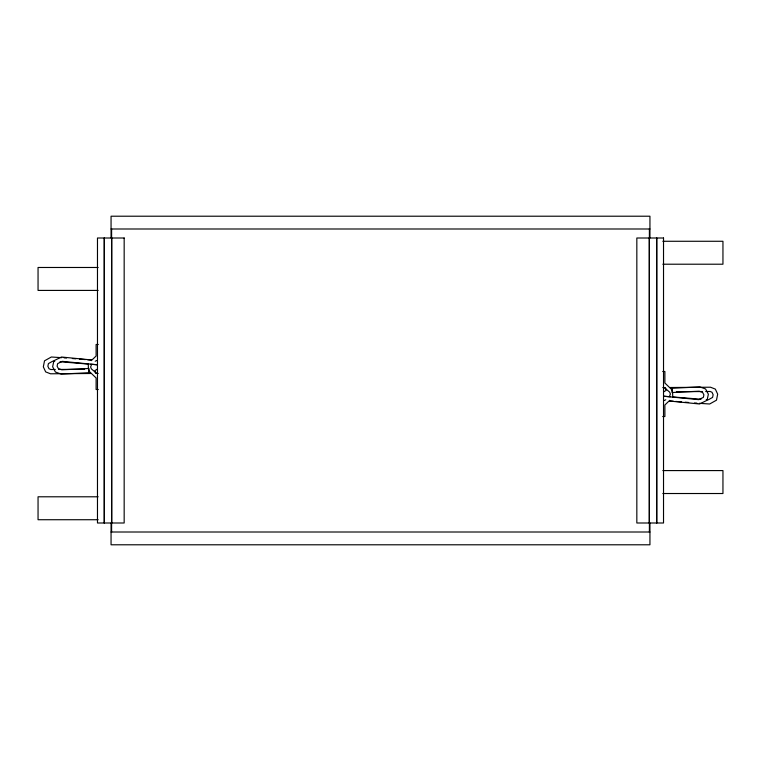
<?xml version="1.0" encoding="UTF-8"?>
<svg xmlns="http://www.w3.org/2000/svg" width="761" height="761" viewBox="0 0 761 761"><rect width="100%" height="100%" fill="white"/><g stroke="black" fill="none" stroke-linecap="round" stroke-linejoin="round"><path stroke-width="1.14" d="M91.377 365.08L90.588 366.983L91.377 368.895L96.79 373.489M669.623 395.92L670.412 394.017L669.623 392.105L664.21 387.511M91.272 360.647L96.114 356.005L96.114 344.467L98.283 344.467M669.728 400.353L664.886 404.995L664.886 416.533L662.717 416.533M97.246 369.199L94.925 370.569L95.506 373.204L98.188 373.461M663.754 391.801L666.075 390.431L665.495 387.796L662.812 387.539M95.23 361.228L96.79 360.486M664.21 400.514L665.77 399.772M91.32 359.934L61.451 357.014L53.917 360.733L52.633 366.783L55.42 372.034L61.213 374.089L88.942 372.728L88.733 368.486L61.831 369.817L58.388 368.59L57.104 366.165L57.636 363.625L62.24 361.351L97.37 364.776L90.654 364.253M670.346 396.747L663.63 396.224L698.76 399.649L703.364 397.375L703.896 394.835L702.612 392.41L699.169 391.183L672.267 392.514L672.058 388.272L699.787 386.911L705.58 388.966L708.367 394.217L707.083 400.267L699.549 403.986L669.68 401.066M55.306 369.485L50.816 369.523L48.999 368.733L47.867 366.279L48.4 363.606L52.709 361.19L54.744 361.342M705.694 391.515L710.184 391.477L712.001 392.267L713.133 394.721L712.6 397.394L708.291 399.81L706.256 399.658M58.673 369.456L84.614 369.275M90.787 373.499L50.492 373.784L45.66 371.891L43.329 366.85L44.518 360.819L51.329 357.004L61.755 357.67M670.213 387.501L710.508 387.216L715.34 389.109L717.671 394.15L716.482 400.181L709.671 403.996L699.245 403.33M676.386 391.725L702.327 391.544M111.058 228.994L649.942 228.994M662.831 241.275L722.95 241.275L722.95 264.21L662.831 264.21M98.169 267.482L38.05 267.482L38.05 290.417L98.169 290.417M662.717 371.492L664.886 371.492L664.886 383.03L672.144 389.993M98.283 389.508L96.114 389.508L96.114 377.97L88.856 371.007M662.831 470.583L722.95 470.583L722.95 493.518L662.831 493.518M98.169 496.79L38.05 496.79L38.05 519.725L98.169 519.725M111.058 532.006L649.942 532.006M701.014 399.24L672.705 396.938L672.629 392.296M669.804 400.942L673.333 401.228M675.692 401.418L681.58 401.894M685.109 402.179L688.648 402.474M694.536 402.95L696.895 403.14M64.105 357.86L66.464 358.05M72.352 358.526L75.891 358.821M79.42 359.106L85.308 359.582M87.667 359.772L91.196 360.058M59.986 361.76L88.295 364.062L88.371 368.705M672.058 388.272L672.267 392.514M88.942 372.728L88.733 368.486M656.81 238.003L656.81 522.997M656.629 238.003L656.629 522.997M649.942 238.003L649.942 216.21L111.058 216.21L111.058 238.003M649.942 522.997L649.942 544.79L111.058 544.79L111.058 522.997M649.39 228.69L649.39 532.31M649.257 238.003L649.257 522.997M111.743 238.003L111.743 522.997M111.61 228.69L111.61 532.31M104.371 238.003L104.371 522.997M104.19 238.003L104.19 522.997M124.167 238.003L97.475 238.003L97.475 522.997L124.167 522.997L124.167 238.003M663.525 238.003L636.833 238.003L636.833 522.997L663.525 522.997L663.525 238.003"/></g></svg>
